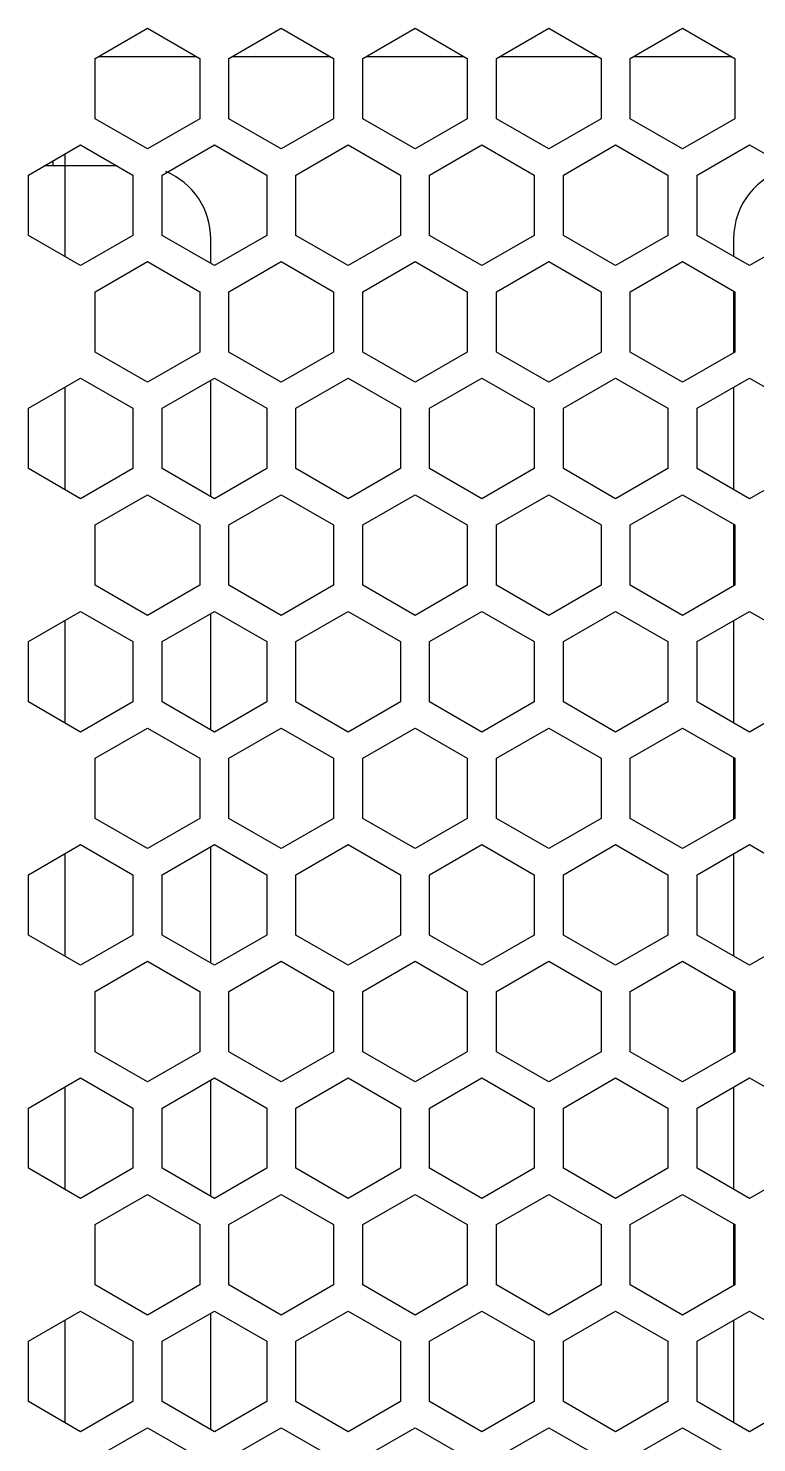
# Model space of a CAD drawing. Header units: millimetres. Extents: x 10297564 to 11610295, y -9287743 to -8409454.
# Drawn here: x 10527259 to 10527860, y -9095050 to -9093881 of the extents above; entities that cross this region are included whole.
import ezdxf

# ---------------------------------------------------------------- set-up
doc = ezdxf.new("R2010")
doc.units = ezdxf.units.MM
doc.header["$LTSCALE"] = 100
doc.layers.add('-0', color=7, linetype='Continuous')

# ---------------------------------------------------------------- blocks, each defined once
blk = doc.blocks.new('인버터 외형도')
at = {"layer": '-0', "linetype": 'Continuous'}
for p, q in [((118629.92, 40713.51), (118662.28, 40732.19)), ((118662.28, 40732.19), (118694.63, 40713.51)), ((118712.69, 40713.51), (118745.05, 40732.19)), ((118745.05, 40732.19), (118777.4, 40713.51)), ((118795.46, 40713.51), (118827.82, 40732.19)), ((118827.82, 40732.19), (118860.17, 40713.51)), ((118878.23, 40713.51), (118910.59, 40732.19)), ((118910.59, 40732.19), (118942.94, 40713.51)), ((118961, 40713.51), (118993.36, 40732.19)), ((118993.36, 40732.19), (119025.71, 40713.51)), ((118631.91, 40714.66), (118692.65, 40714.66)), ((118714.68, 40714.66), (118775.42, 40714.66)), ((118797.45, 40714.66), (118858.19, 40714.66)), ((118880.22, 40714.66), (118940.96, 40714.66)), ((118962.98, 40714.66), (119023.73, 40714.66)), ((118629.92, 40676.15), (118629.92, 40713.51)), ((118694.63, 40713.51), (118694.63, 40676.15)), ((118712.69, 40676.15), (118712.69, 40713.51)), ((118777.4, 40713.51), (118777.4, 40676.15)), ((118795.46, 40676.15), (118795.46, 40713.51)), ((118860.17, 40713.51), (118860.17, 40676.15)), ((118878.23, 40676.15), (118878.23, 40713.51)), ((118942.94, 40713.51), (118942.94, 40676.15)), ((118961, 40676.15), (118961, 40713.51)), ((119025.71, 40713.51), (119025.71, 40676.15)), ((118662.28, 40657.47), (118629.92, 40676.15)), ((118694.63, 40676.15), (118662.28, 40657.47)), ((118745.05, 40657.47), (118712.69, 40676.15)), ((118777.4, 40676.15), (118745.05, 40657.47)), ((118827.82, 40657.47), (118795.46, 40676.15)), ((118860.17, 40676.15), (118827.82, 40657.47)), ((118910.59, 40657.47), (118878.23, 40676.15)), ((118942.94, 40676.15), (118910.59, 40657.47)), ((118993.36, 40657.47), (118961, 40676.15)), ((119025.71, 40676.15), (118993.36, 40657.47)), ((118588.54, 40641.28), (118620.89, 40659.96)), ((118611.11, 40654.31), (118611.11, 40590.89)), ((118620.89, 40659.96), (118653.25, 40641.28)), ((118671.31, 40641.28), (118703.66, 40659.96)), ((118703.66, 40659.96), (118736.02, 40641.28)), ((118754.08, 40641.28), (118786.43, 40659.96)), ((118786.43, 40659.96), (118818.79, 40641.28)), ((118836.85, 40641.28), (118869.2, 40659.96)), ((118869.2, 40659.96), (118901.56, 40641.28)), ((118919.62, 40641.28), (118951.97, 40659.96)), ((118951.97, 40659.96), (118984.33, 40641.28)), ((119002.39, 40641.28), (119034.74, 40659.96)), ((119034.74, 40659.96), (119067.1, 40641.28)), ((118643.45, 40646.94), (118598.34, 40646.94)), ((118603.59, 40649.97), (118603.59, 40646.94)), ((118588.54, 40603.92), (118588.54, 40641.28)), ((118653.25, 40641.28), (118653.25, 40603.92)), ((118671.31, 40603.92), (118671.31, 40641.28)), ((118736.02, 40641.28), (118736.02, 40603.92)), ((118754.08, 40603.92), (118754.08, 40641.28)), ((118818.79, 40641.28), (118818.79, 40603.92)), ((118836.85, 40603.92), (118836.85, 40641.28)), ((118901.56, 40641.28), (118901.56, 40603.92)), ((118919.62, 40603.92), (118919.62, 40641.28)), ((118984.33, 40641.28), (118984.33, 40603.92)), ((119002.39, 40603.92), (119002.39, 40641.28)), ((118620.89, 40585.24), (118588.54, 40603.92)), ((118653.25, 40603.92), (118620.89, 40585.24)), ((118703.66, 40585.24), (118671.31, 40603.92)), ((118701.41, 40586.54), (118701.41, 40601.79)), ((118736.02, 40603.92), (118703.66, 40585.24)), ((118786.43, 40585.24), (118754.08, 40603.92)), ((118818.79, 40603.92), (118786.43, 40585.24)), ((118869.2, 40585.24), (118836.85, 40603.92)), ((118901.56, 40603.92), (118869.2, 40585.24)), ((118951.97, 40585.24), (118919.62, 40603.92)), ((118984.33, 40603.92), (118951.97, 40585.24)), ((119034.74, 40585.24), (119002.39, 40603.92)), ((119024.96, 40601.79), (119024.96, 40590.89)), ((119067.1, 40603.92), (119034.74, 40585.24)), ((118629.92, 40569.04), (118662.28, 40587.72)), ((118662.28, 40587.72), (118694.63, 40569.04)), ((118712.69, 40569.04), (118745.05, 40587.72)), ((118745.05, 40587.72), (118777.4, 40569.04)), ((118795.46, 40569.04), (118827.82, 40587.72)), ((118827.82, 40587.72), (118860.17, 40569.04)), ((118878.23, 40569.04), (118910.59, 40587.72)), ((118910.59, 40587.72), (118942.94, 40569.04)), ((118961, 40569.04), (118993.36, 40587.72)), ((118993.36, 40587.72), (119025.71, 40569.04)), ((118629.92, 40531.68), (118629.92, 40569.04)), ((118694.63, 40569.04), (118694.63, 40531.68)), ((118712.69, 40531.68), (118712.69, 40569.04)), ((118777.4, 40569.04), (118777.4, 40531.68)), ((118795.46, 40531.68), (118795.46, 40569.04)), ((118860.17, 40569.04), (118860.17, 40531.68)), ((118878.23, 40531.68), (118878.23, 40569.04)), ((118942.94, 40569.04), (118942.94, 40531.68)), ((118961, 40531.68), (118961, 40569.04)), ((119024.96, 40569.48), (119024.96, 40531.25)), ((119025.71, 40569.04), (119025.71, 40531.68)), ((118662.28, 40513), (118629.92, 40531.68)), ((118694.63, 40531.68), (118662.28, 40513)), ((118745.05, 40513), (118712.69, 40531.68)), ((118777.4, 40531.68), (118745.05, 40513)), ((118827.82, 40513), (118795.46, 40531.68)), ((118860.17, 40531.68), (118827.82, 40513)), ((118910.59, 40513), (118878.23, 40531.68)), ((118942.94, 40531.68), (118910.59, 40513)), ((118993.36, 40513), (118961, 40531.68)), ((119025.71, 40531.68), (118993.36, 40513)), ((118588.54, 40496.81), (118620.89, 40515.49)), ((118620.89, 40515.49), (118653.25, 40496.81)), ((118671.31, 40496.81), (118703.66, 40515.49)), ((118701.41, 40442.07), (118701.41, 40514.19)), ((118703.66, 40515.49), (118736.02, 40496.81)), ((118754.08, 40496.81), (118786.43, 40515.49)), ((118786.43, 40515.49), (118818.79, 40496.81)), ((118836.85, 40496.81), (118869.2, 40515.49)), ((118869.2, 40515.49), (118901.56, 40496.81)), ((118919.62, 40496.81), (118951.97, 40515.49)), ((118951.97, 40515.49), (118984.33, 40496.81)), ((119002.39, 40496.81), (119034.74, 40515.49)), ((119034.74, 40515.49), (119067.1, 40496.81)), ((118611.11, 40509.84), (118611.11, 40446.42)), ((119024.96, 40509.84), (119024.96, 40446.42)), ((118588.54, 40459.45), (118588.54, 40496.81)), ((118653.25, 40496.81), (118653.25, 40459.45)), ((118671.31, 40459.45), (118671.31, 40496.81)), ((118736.02, 40496.81), (118736.02, 40459.45)), ((118754.08, 40459.45), (118754.08, 40496.81)), ((118818.79, 40496.81), (118818.79, 40459.45)), ((118836.85, 40459.45), (118836.85, 40496.81)), ((118901.56, 40496.81), (118901.56, 40459.45)), ((118919.62, 40459.45), (118919.62, 40496.81)), ((118984.33, 40496.81), (118984.33, 40459.45)), ((119002.39, 40459.45), (119002.39, 40496.81)), ((118620.89, 40440.77), (118588.54, 40459.45)), ((118653.25, 40459.45), (118620.89, 40440.77)), ((118703.66, 40440.77), (118671.31, 40459.45)), ((118736.02, 40459.45), (118703.66, 40440.77)), ((118786.43, 40440.77), (118754.08, 40459.45)), ((118818.79, 40459.45), (118786.43, 40440.77)), ((118869.2, 40440.77), (118836.85, 40459.45)), ((118901.56, 40459.45), (118869.2, 40440.77)), ((118951.97, 40440.77), (118919.62, 40459.45)), ((118984.33, 40459.45), (118951.97, 40440.77)), ((119034.74, 40440.77), (119002.39, 40459.45)), ((119067.1, 40459.45), (119034.74, 40440.77)), ((118629.92, 40424.57), (118662.28, 40443.25)), ((118662.28, 40443.25), (118694.63, 40424.57)), ((118712.69, 40424.57), (118745.05, 40443.25)), ((118745.05, 40443.25), (118777.4, 40424.57)), ((118795.46, 40424.57), (118827.82, 40443.25)), ((118827.82, 40443.25), (118860.17, 40424.57)), ((118878.23, 40424.57), (118910.59, 40443.25)), ((118910.59, 40443.25), (118942.94, 40424.57)), ((118961, 40424.57), (118993.36, 40443.25)), ((118993.36, 40443.25), (119025.71, 40424.57)), ((118629.92, 40387.21), (118629.92, 40424.57)), ((118694.63, 40424.57), (118694.63, 40387.21)), ((118712.69, 40387.21), (118712.69, 40424.57)), ((118777.4, 40424.57), (118777.4, 40387.21)), ((118795.46, 40387.21), (118795.46, 40424.57)), ((118860.17, 40424.57), (118860.17, 40387.21)), ((118878.23, 40387.21), (118878.23, 40424.57)), ((118942.94, 40424.57), (118942.94, 40387.21)), ((118961, 40387.21), (118961, 40424.57)), ((119024.96, 40425.01), (119024.96, 40386.78)), ((119025.71, 40424.57), (119025.71, 40387.21)), ((118662.28, 40368.53), (118629.92, 40387.21)), ((118694.63, 40387.21), (118662.28, 40368.53)), ((118745.05, 40368.53), (118712.69, 40387.21)), ((118777.4, 40387.21), (118745.05, 40368.53)), ((118827.82, 40368.53), (118795.46, 40387.21)), ((118860.17, 40387.21), (118827.82, 40368.53)), ((118910.59, 40368.53), (118878.23, 40387.21)), ((118942.94, 40387.21), (118910.59, 40368.53)), ((118993.36, 40368.53), (118961, 40387.21)), ((119025.71, 40387.21), (118993.36, 40368.53)), ((118588.54, 40352.34), (118620.89, 40371.02)), ((118611.11, 40365.37), (118611.11, 40301.94)), ((118620.89, 40371.02), (118653.25, 40352.34)), ((118671.31, 40352.34), (118703.66, 40371.02)), ((118701.41, 40297.6), (118701.41, 40369.72)), ((118703.66, 40371.02), (118736.02, 40352.34)), ((118754.08, 40352.34), (118786.43, 40371.02)), ((118786.43, 40371.02), (118818.79, 40352.34)), ((118836.85, 40352.34), (118869.2, 40371.02)), ((118869.2, 40371.02), (118901.56, 40352.34)), ((118919.62, 40352.34), (118951.97, 40371.02)), ((118951.97, 40371.02), (118984.33, 40352.34)), ((119002.39, 40352.34), (119034.74, 40371.02)), ((119024.96, 40365.37), (119024.96, 40301.94)), ((119034.74, 40371.02), (119067.1, 40352.34)), ((118588.54, 40314.98), (118588.54, 40352.34)), ((118653.25, 40352.34), (118653.25, 40314.98)), ((118671.31, 40314.98), (118671.31, 40352.34)), ((118736.02, 40352.34), (118736.02, 40314.98)), ((118754.08, 40314.98), (118754.08, 40352.34)), ((118818.79, 40352.34), (118818.79, 40314.98)), ((118836.85, 40314.98), (118836.85, 40352.34)), ((118901.56, 40352.34), (118901.56, 40314.98)), ((118919.62, 40314.98), (118919.62, 40352.34)), ((118984.33, 40352.34), (118984.33, 40314.98)), ((119002.39, 40314.98), (119002.39, 40352.34)), ((118620.89, 40296.3), (118588.54, 40314.98)), ((118653.25, 40314.98), (118620.89, 40296.3)), ((118703.66, 40296.3), (118671.31, 40314.98)), ((118736.02, 40314.98), (118703.66, 40296.3)), ((118786.43, 40296.3), (118754.08, 40314.98)), ((118818.79, 40314.98), (118786.43, 40296.3)), ((118869.2, 40296.3), (118836.85, 40314.98)), ((118901.56, 40314.98), (118869.2, 40296.3)), ((118951.97, 40296.3), (118919.62, 40314.98)), ((118984.33, 40314.98), (118951.97, 40296.3)), ((119034.74, 40296.3), (119002.39, 40314.98)), ((119067.1, 40314.98), (119034.74, 40296.3)), ((118629.92, 40280.1), (118662.28, 40298.78)), ((118662.28, 40298.78), (118694.63, 40280.1)), ((118712.69, 40280.1), (118745.05, 40298.78)), ((118745.05, 40298.78), (118777.4, 40280.1)), ((118795.46, 40280.1), (118827.82, 40298.78)), ((118827.82, 40298.78), (118860.17, 40280.1)), ((118878.23, 40280.1), (118910.59, 40298.78)), ((118910.59, 40298.78), (118942.94, 40280.1)), ((118961, 40280.1), (118993.36, 40298.78)), ((118993.36, 40298.78), (119025.71, 40280.1)), ((118629.92, 40242.74), (118629.92, 40280.1)), ((118694.63, 40280.1), (118694.63, 40242.74)), ((118712.69, 40242.74), (118712.69, 40280.1)), ((118777.4, 40280.1), (118777.4, 40242.74)), ((118795.46, 40242.74), (118795.46, 40280.1)), ((118860.17, 40280.1), (118860.17, 40242.74)), ((118878.23, 40242.74), (118878.23, 40280.1)), ((118942.94, 40280.1), (118942.94, 40242.74)), ((118961, 40242.74), (118961, 40280.1)), ((119024.96, 40280.54), (119024.96, 40242.31)), ((119025.71, 40280.1), (119025.71, 40242.74)), ((118662.28, 40224.06), (118629.92, 40242.74)), ((118694.63, 40242.74), (118662.28, 40224.06)), ((118745.05, 40224.06), (118712.69, 40242.74)), ((118777.4, 40242.74), (118745.05, 40224.06)), ((118827.82, 40224.06), (118795.46, 40242.74)), ((118860.17, 40242.74), (118827.82, 40224.06)), ((118910.59, 40224.06), (118878.23, 40242.74)), ((118942.94, 40242.74), (118910.59, 40224.06)), ((118993.36, 40224.06), (118961, 40242.74)), ((119025.71, 40242.74), (118993.36, 40224.06)), ((118588.54, 40207.87), (118620.89, 40226.55)), ((118620.89, 40226.55), (118653.25, 40207.87)), ((118671.31, 40207.87), (118703.66, 40226.55)), ((118701.41, 40153.13), (118701.41, 40225.25)), ((118703.66, 40226.55), (118736.02, 40207.87)), ((118754.08, 40207.87), (118786.43, 40226.55)), ((118786.43, 40226.55), (118818.79, 40207.87)), ((118836.85, 40207.87), (118869.2, 40226.55)), ((118869.2, 40226.55), (118901.56, 40207.87)), ((118919.62, 40207.87), (118951.97, 40226.55)), ((118951.97, 40226.55), (118984.33, 40207.87)), ((119002.39, 40207.87), (119034.74, 40226.55)), ((119034.74, 40226.55), (119067.1, 40207.87)), ((118611.11, 40220.9), (118611.11, 40157.47)), ((119024.96, 40220.9), (119024.96, 40157.47)), ((118588.54, 40170.51), (118588.54, 40207.87)), ((118653.25, 40207.87), (118653.25, 40170.51)), ((118671.31, 40170.51), (118671.31, 40207.87)), ((118736.02, 40207.87), (118736.02, 40170.51)), ((118754.08, 40170.51), (118754.08, 40207.87)), ((118818.79, 40207.87), (118818.79, 40170.51)), ((118836.85, 40170.51), (118836.85, 40207.87)), ((118901.56, 40207.87), (118901.56, 40170.51)), ((118919.62, 40170.51), (118919.62, 40207.87)), ((118984.33, 40207.87), (118984.33, 40170.51)), ((119002.39, 40170.51), (119002.39, 40207.87)), ((118620.89, 40151.83), (118588.54, 40170.51)), ((118653.25, 40170.51), (118620.89, 40151.83)), ((118703.66, 40151.83), (118671.31, 40170.51)), ((118736.02, 40170.51), (118703.66, 40151.83)), ((118786.43, 40151.83), (118754.08, 40170.51)), ((118818.79, 40170.51), (118786.43, 40151.83)), ((118869.2, 40151.83), (118836.85, 40170.51)), ((118901.56, 40170.51), (118869.2, 40151.83)), ((118951.97, 40151.83), (118919.62, 40170.51)), ((118984.33, 40170.51), (118951.97, 40151.83)), ((119034.74, 40151.83), (119002.39, 40170.51)), ((119067.1, 40170.51), (119034.74, 40151.83)), ((118629.92, 40135.63), (118662.28, 40154.31)), ((118662.28, 40154.31), (118694.63, 40135.63)), ((118712.69, 40135.63), (118745.05, 40154.31)), ((118745.05, 40154.31), (118777.4, 40135.63)), ((118795.46, 40135.63), (118827.82, 40154.31)), ((118827.82, 40154.31), (118860.17, 40135.63)), ((118878.23, 40135.63), (118910.59, 40154.31)), ((118910.59, 40154.31), (118942.94, 40135.63)), ((118961, 40135.63), (118993.36, 40154.31)), ((118993.36, 40154.31), (119025.71, 40135.63)), ((118629.92, 40098.27), (118629.92, 40135.63)), ((118694.63, 40135.63), (118694.63, 40098.27)), ((118712.69, 40098.27), (118712.69, 40135.63)), ((118777.4, 40135.63), (118777.4, 40098.27)), ((118795.46, 40098.27), (118795.46, 40135.63)), ((118860.17, 40135.63), (118860.17, 40098.27)), ((118878.23, 40098.27), (118878.23, 40135.63)), ((118942.94, 40135.63), (118942.94, 40098.27)), ((118961, 40098.27), (118961, 40135.63)), ((119024.96, 40136.07), (119024.96, 40097.84)), ((119025.71, 40135.63), (119025.71, 40098.27)), ((118662.28, 40079.59), (118629.92, 40098.27)), ((118694.63, 40098.27), (118662.28, 40079.59)), ((118745.05, 40079.59), (118712.69, 40098.27)), ((118777.4, 40098.27), (118745.05, 40079.59)), ((118827.82, 40079.59), (118795.46, 40098.27)), ((118860.17, 40098.27), (118827.82, 40079.59)), ((118910.59, 40079.59), (118878.23, 40098.27)), ((118942.94, 40098.27), (118910.59, 40079.59)), ((118993.36, 40079.59), (118961, 40098.27)), ((119025.71, 40098.27), (118993.36, 40079.59)), ((118588.54, 40063.4), (118620.89, 40082.08)), ((118611.11, 40076.43), (118611.11, 40013)), ((118620.89, 40082.08), (118653.25, 40063.4)), ((118671.31, 40063.4), (118703.66, 40082.08)), ((118701.41, 40008.66), (118701.41, 40080.77)), ((118703.66, 40082.08), (118736.02, 40063.4)), ((118754.08, 40063.4), (118786.43, 40082.08)), ((118786.43, 40082.08), (118818.79, 40063.4)), ((118836.85, 40063.4), (118869.2, 40082.08)), ((118869.2, 40082.08), (118901.56, 40063.4)), ((118919.62, 40063.4), (118951.97, 40082.08)), ((118951.97, 40082.08), (118984.33, 40063.4)), ((119002.39, 40063.4), (119034.74, 40082.08)), ((119024.96, 40076.43), (119024.96, 40013)), ((119034.74, 40082.08), (119067.1, 40063.4)), ((118588.54, 40026.04), (118588.54, 40063.4)), ((118653.25, 40063.4), (118653.25, 40026.04)), ((118671.31, 40026.04), (118671.31, 40063.4)), ((118736.02, 40063.4), (118736.02, 40026.04)), ((118754.08, 40026.04), (118754.08, 40063.4)), ((118818.79, 40063.4), (118818.79, 40026.04)), ((118836.85, 40026.04), (118836.85, 40063.4)), ((118901.56, 40063.4), (118901.56, 40026.04)), ((118919.62, 40026.04), (118919.62, 40063.4)), ((118984.33, 40063.4), (118984.33, 40026.04)), ((119002.39, 40026.04), (119002.39, 40063.4)), ((118620.89, 40007.36), (118588.54, 40026.04)), ((118653.25, 40026.04), (118620.89, 40007.36)), ((118703.66, 40007.36), (118671.31, 40026.04)), ((118736.02, 40026.04), (118703.66, 40007.36)), ((118786.43, 40007.36), (118754.08, 40026.04)), ((118818.79, 40026.04), (118786.43, 40007.36)), ((118869.2, 40007.36), (118836.85, 40026.04)), ((118901.56, 40026.04), (118869.2, 40007.36)), ((118951.97, 40007.36), (118919.62, 40026.04)), ((118984.33, 40026.04), (118951.97, 40007.36)), ((119034.74, 40007.36), (119002.39, 40026.04)), ((119067.1, 40026.04), (119034.74, 40007.36)), ((118629.92, 39991.16), (118662.28, 40009.84)), ((118662.28, 40009.84), (118694.63, 39991.16)), ((118712.69, 39991.16), (118745.05, 40009.84)), ((118745.05, 40009.84), (118777.4, 39991.16)), ((118795.46, 39991.16), (118827.82, 40009.84)), ((118827.82, 40009.84), (118860.17, 39991.16)), ((118878.23, 39991.16), (118910.59, 40009.84)), ((118910.59, 40009.84), (118942.94, 39991.16)), ((118961, 39991.16), (118993.36, 40009.84)), ((118993.36, 40009.84), (119025.71, 39991.16)), ((118629.92, 39953.8), (118629.92, 39991.16)), ((118694.63, 39991.16), (118694.63, 39953.8)), ((118712.69, 39953.8), (118712.69, 39991.16)), ((118777.4, 39991.16), (118777.4, 39953.8)), ((118795.46, 39953.8), (118795.46, 39991.16)), ((118860.17, 39991.16), (118860.17, 39953.8)), ((118878.23, 39953.8), (118878.23, 39991.16)), ((118942.94, 39991.16), (118942.94, 39953.8)), ((118961, 39953.8), (118961, 39991.16)), ((119024.96, 39991.6), (119024.96, 39953.37)), ((119025.71, 39991.16), (119025.71, 39953.8)), ((118662.28, 39935.12), (118629.92, 39953.8)), ((118694.63, 39953.8), (118662.28, 39935.12)), ((118745.05, 39935.12), (118712.69, 39953.8)), ((118777.4, 39953.8), (118745.05, 39935.12)), ((118827.82, 39935.12), (118795.46, 39953.8)), ((118860.17, 39953.8), (118827.82, 39935.12)), ((118910.59, 39935.12), (118878.23, 39953.8)), ((118942.94, 39953.8), (118910.59, 39935.12)), ((118993.36, 39935.12), (118961, 39953.8)), ((119025.71, 39953.8), (118993.36, 39935.12)), ((118588.54, 39918.93), (118620.89, 39937.61)), ((118620.89, 39937.61), (118653.25, 39918.93)), ((118671.31, 39918.93), (118703.66, 39937.61)), ((118701.41, 39864.19), (118701.41, 39936.3)), ((118703.66, 39937.61), (118736.02, 39918.93)), ((118754.08, 39918.93), (118786.43, 39937.61)), ((118786.43, 39937.61), (118818.79, 39918.93)), ((118836.85, 39918.93), (118869.2, 39937.61)), ((118869.2, 39937.61), (118901.56, 39918.93)), ((118919.62, 39918.93), (118951.97, 39937.61)), ((118951.97, 39937.61), (118984.33, 39918.93)), ((119002.39, 39918.93), (119034.74, 39937.61)), ((119034.74, 39937.61), (119067.1, 39918.93)), ((118611.11, 39931.96), (118611.11, 39868.53)), ((119024.96, 39931.96), (119024.96, 39868.53)), ((118588.54, 39881.57), (118588.54, 39918.93)), ((118653.25, 39918.93), (118653.25, 39881.57)), ((118671.31, 39881.57), (118671.31, 39918.93)), ((118736.02, 39918.93), (118736.02, 39881.57)), ((118754.08, 39881.57), (118754.08, 39918.93)), ((118818.79, 39918.93), (118818.79, 39881.57)), ((118836.85, 39881.57), (118836.85, 39918.93)), ((118901.56, 39918.93), (118901.56, 39881.57)), ((118919.62, 39881.57), (118919.62, 39918.93)), ((118984.33, 39918.93), (118984.33, 39881.57)), ((119002.39, 39881.57), (119002.39, 39918.93)), ((118620.89, 39862.89), (118588.54, 39881.57)), ((118653.25, 39881.57), (118620.89, 39862.89)), ((118703.66, 39862.89), (118671.31, 39881.57)), ((118736.02, 39881.57), (118703.66, 39862.89)), ((118786.43, 39862.89), (118754.08, 39881.57)), ((118818.79, 39881.57), (118786.43, 39862.89)), ((118869.2, 39862.89), (118836.85, 39881.57)), ((118901.56, 39881.57), (118869.2, 39862.89)), ((118951.97, 39862.89), (118919.62, 39881.57)), ((118984.33, 39881.57), (118951.97, 39862.89)), ((119034.74, 39862.89), (119002.39, 39881.57)), ((119067.1, 39881.57), (119034.74, 39862.89)), ((118629.92, 39846.69), (118662.28, 39865.37)), ((118662.28, 39865.37), (118694.63, 39846.69)), ((118712.69, 39846.69), (118745.05, 39865.37)), ((118745.05, 39865.37), (118777.4, 39846.69)), ((118795.46, 39846.69), (118827.82, 39865.37)), ((118827.82, 39865.37), (118860.17, 39846.69)), ((118878.23, 39846.69), (118910.59, 39865.37)), ((118910.59, 39865.37), (118942.94, 39846.69)), ((118961, 39846.69), (118993.36, 39865.37)), ((118993.36, 39865.37), (119025.71, 39846.69))]:
    blk.add_line(p, q, dxfattribs=at)
for centre, start, end in [((119070.11, 40601.79), 103.50357, 180), ((118656.26, 40601.79), 0, 67.5)]:
    blk.add_arc(centre, 45.15, start, end, dxfattribs=at)

msp = doc.modelspace()

# ---------------------------------------------------------------- block references
at = {"xscale": 1.333333333333333, "yscale": 1.333333333333333, "zscale": 1.333333333333333}
msp.add_blockref('인버터 외형도', (10369140.6, -9148191), dxfattribs=at)

doc.saveas('drawing.dxf')
